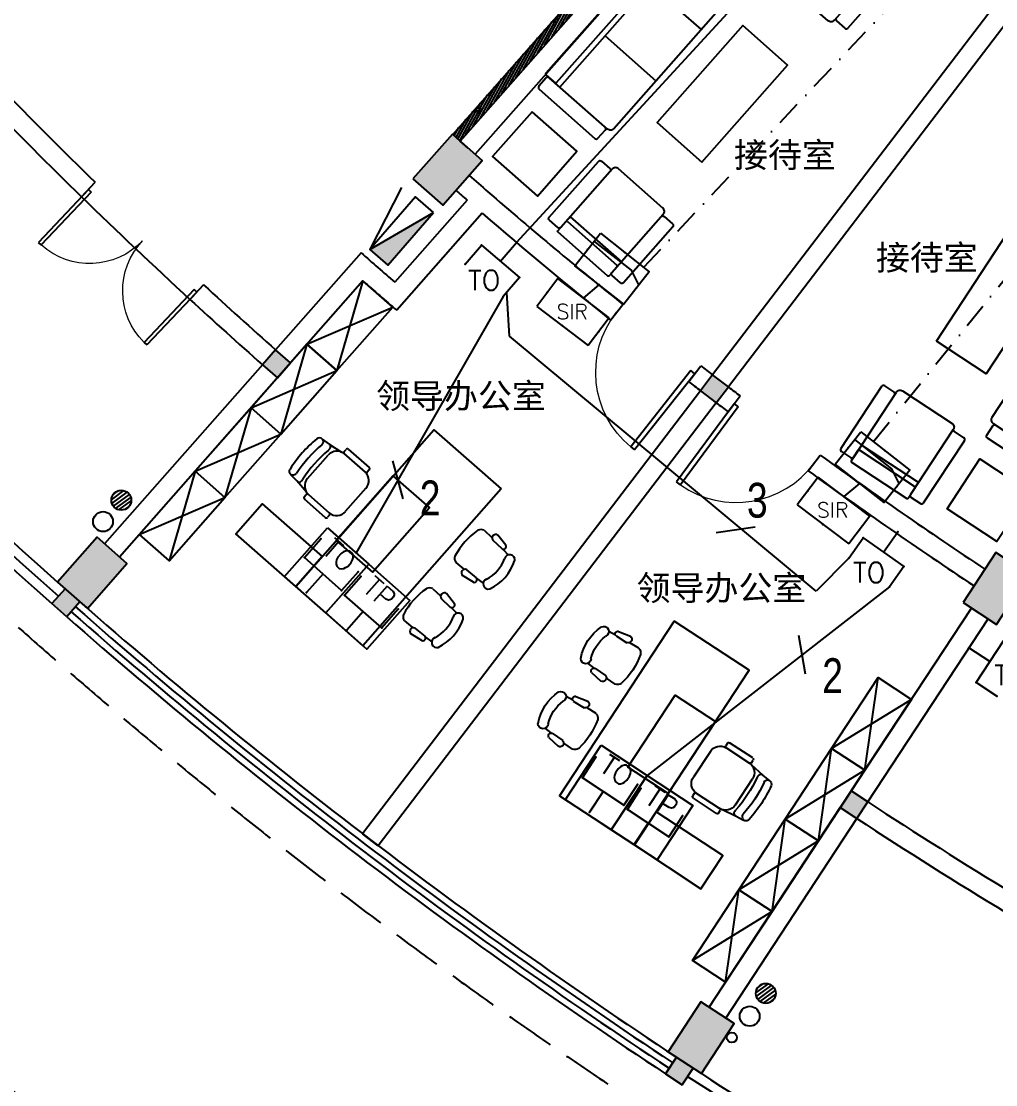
# Model space of a CAD drawing. Extents: x 13680 to 1640314, y -473492 to 65390.
# Drawn here: x 1484801 to 1494594, y -338873 to -328187 of the extents above; entities that cross this region are included whole.
import ezdxf
from ezdxf.enums import TextEntityAlignment as Align

# ---------------------------------------------------------------- set-up
doc = ezdxf.new("R2010")
doc.units = 0
doc.header["$LTSCALE"] = 1000
doc.header["$MEASUREMENT"] = 0
doc.linetypes.add('DASH', pattern=[0.35, 0.25, -0.1])
doc.linetypes.add('DASHDOT', pattern=[1, 0.5, -0.25, 0, -0.25])
for name, color, linetype in [('001', 93, 'Continuous'), ('AXIS', 1, 'Continuous'), ('COLUMN', 255, 'Continuous'), ('DIM-照明', 3, 'Continuous'), ('door', 2, 'Continuous'), ('EQUIP-通讯', 6, 'Continuous'), ('HATCH', 8, 'Continuous'), ('LINE', 123, 'Continuous'), ('PUB_HATCH', 8, 'Continuous'), ('S-提资20140812', 6, 'Continuous'), ('S-消防器材提资', 2, 'Continuous'), ('STAIR', 2, 'Continuous'), ('TEL_TEXT', 7, 'Continuous'), ('VPIPE-雨水', 4, 'DASH'), ('WALL', 255, 'Continuous'), ('WINDOW', 2, 'Continuous'), ('WIRE-照明', 120, 'Continuous'), ('室外建筑', 8, 'Continuous'), ('装修家具', 8, 'Continuous'), ('装修家具2', 8, 'Continuous')]:
    doc.layers.add(name, color=color, linetype=linetype)
doc.styles.add('_TCH_DIM_T3', font='SIMPLEX', dxfattribs={"width": 0.705882, "bigfont": 'GBCBIG'})
doc.styles.add('_TEL_DIM', font='SIMPLEX', dxfattribs={"width": 0.8, "height": 3.5, "bigfont": 'HZTXT'})
doc.styles.add('IN-C', font='')
doc.styles.get("Standard").update_dxf_attribs({"font": 'haiwenrs.shx', "bigfont": 'hztxt.shx'})
doc.styles.get('IN-C').set_extended_font_data('SimSun')
doc.linetypes.add('FENCELINE1', pattern='A,0.25,-0.1,[133,ltypeshp.shx,S=0.1,R=0,X=-0.1,Y=0],-0.1,1', length=1.45)
doc.dimstyles.new('_TCH_ARROW&&100', dxfattribs={"dimtxt": 297.5, "dimasz": 200, "dimexe": 250, "dimexo": 300, "dimgap": 126.25, "dimtad": 1, "dimdec": 0, "dimzin": 0, "dimdsep": 46, "dimtxsty": '_TCH_DIM_T3', "dimcen": 0.09, "dimclrt": 7, "dimazin": 2, "dimtfac": 1, "dimtdec": 0, "dimtix": 1, "dimtmove": 2, "dimatfit": 3, "dimfxl": 1, "dimtolj": 1, "dimtzin": 0, "dimarcsym": 0})

# ---------------------------------------------------------------- blocks, each defined once
blk = doc.blocks.new('A$C44F7551D')
at = {"layer": '装修家具', "color": 8}
for p, q in [((0, 400), (850, 0)), ((850, 400), (0, 0))]:
    blk.add_line(p, q, dxfattribs=at)
blk.add_lwpolyline([(0, 400), (0, 0), (850, 0), (850, 400)], close=True, dxfattribs=at)
blk = doc.blocks.new('A$C137048A1')
at = {"layer": '装修家具', "color": 8}
for p, q in [((1544, 1401), (1856, 1401)), ((1856, 1401), (1856, 1401)), ((1366, 1009), (1366, 1289)), ((1382, 1304), (1412, 1304)), ((1428, 1289), (1428, 1289)), ((1428, 1003), (1428, 1289)), ((1972, 1289), (1972, 1289)), ((1973, 1292), (1973, 1013)), ((1988, 1304), (2018, 1304)), ((2034, 1289), (2034, 1009)), ((1412, 993), (1382, 993)), ((1454, 830), (1433, 978)), ((1967, 978), (1946, 830)), ((2018, 993), (1988, 993)), ((1509, 865), (1486, 866)), ((1856, 896), (1544, 896)), ((1916, 867), (1894, 865)), ((1463, 746), (1454, 830)), ((1946, 830), (1939, 746))]:
    blk.add_line(p, q, dxfattribs=at)
for points in [[(650, 2424), (2750, 2424), (2750, 1524), (650, 1524)], [(1267, 1524), (2133, 1524), (2133, 2009), (1267, 2009)], [(2350, 1524), (2750, 1524), (2750, 724), (2350, 724)]]:
    blk.add_lwpolyline(points, close=True, dxfattribs=at)
for centre, radius, start, end in [((1544, 1285), 117, 90, 178.0898), ((1856, 1285), 117, 1.9102, 90), ((1382, 1289), 15.6, 90, 180), ((1412, 1289), 15.6, 0, 90), ((1988, 1289), 15.6, 90, 180), ((2018, 1289), 15.6, 0, 90), ((1382, 1009), 15.6, 180, 270), ((1412, 1009), 15.6, 270, 0), ((1544, 1013), 117, 183.0915, 270), ((1856, 1013), 117, 270, 0), ((1988, 1009), 15.6, 188.9589, 270), ((2018, 1009), 15.6, 270, 0), ((1486, 834), 32.5, 90.0806, 187.3361), ((1702, 2147), 1296, 261.4477, 278.5523), ((1917, 837), 30.1, 349.157, 92.1307), ((1500, 744), 37.3, 78.718, 177.3068), ((1700, 2062), 1296, 261.4477, 278.5523), ((1887, 725), 55.7, 21.9565, 83.697), ((1505, 743), 41.7, 176.0469, 259.8476), ((1702, 2060), 1374, 261.4477, 269.9347), ((1698, 2060), 1374, 270.0653, 278.5523), ((1901, 740), 38.4, 273.1479, 8.8834)]:
    blk.add_arc(centre, radius, start, end, dxfattribs=at)
at = {"layer": '装修家具2', "color": 8}
for p, q in [((1092, 2841), (1099, 2917)), ((1487, 2841), (1480, 2917)), ((1874, 2841), (1881, 2917)), ((2269, 2841), (2262, 2917)), ((1043, 2835), (1020, 2709)), ((1096, 2831), (1092, 2702)), ((1484, 2831), (1487, 2702)), ((1537, 2835), (1560, 2709)), ((1825, 2835), (1801, 2709)), ((1878, 2831), (1874, 2702)), ((2266, 2831), (2269, 2702)), ((2319, 2835), (2342, 2709)), ((1074, 2572), (1077, 2677)), ((1505, 2572), (1503, 2677)), ((1856, 2572), (1859, 2677)), ((2287, 2572), (2285, 2677))]:
    blk.add_line(p, q, dxfattribs=at)
for centre, radius, start, end in [((1127, 2960), 51.9, 121.265, 299.6825), ((1290, 2553), 489, 67.2611, 112.7389), ((1452, 2960), 51.9, 240.3175, 58.735), ((1909, 2960), 51.9, 121.265, 299.6825), ((2072, 2553), 489, 67.2611, 112.7389), ((2234, 2960), 51.9, 240.3175, 58.735), ((1290, 2546), 394, 69.7134, 110.2866), ((2072, 2546), 394, 69.7134, 110.2866), ((1068, 2825), 27.9, 12.2827, 157.7765), ((1511, 2825), 27.9, 22.2235, 167.7173), ((1850, 2825), 27.9, 12.2827, 157.7765), ((2293, 2825), 27.9, 22.2235, 167.7173), ((1056, 2711), 36.8, 183.5132, 345.9932), ((1523, 2711), 36.8, 194.0068, 356.4868), ((1838, 2711), 36.8, 183.5132, 345.9932), ((2305, 2711), 36.8, 194.0068, 356.4868), ((1142, 2589), 70.3, 194.5083, 247.5673), ((1437, 2589), 70.3, 292.4327, 345.4917), ((1924, 2589), 70.3, 194.5083, 247.5673), ((2219, 2589), 70.3, 292.4327, 345.4917), ((1290, 3211), 708, 255.758, 284.242), ((2072, 3211), 708, 255.758, 284.242)]:
    blk.add_arc(centre, radius, start, end, dxfattribs=at)
at = {"layer": '装修家具', "color": 8, "rotation": 179.9999999999997}
for p in [(850, 400), (1700, 400), (2550, 400), (3400, 400)]:
    blk.add_blockref('A$C44F7551D', p, dxfattribs=at)
blk = doc.blocks.new('三人沙发1')
at = {"layer": '装修家具', "color": 8}
for p, q in [((1028, 0), (-1028, 0)), ((1017, 55), (-1017, 55)), ((342, 0), (342, -682)), ((-343, 0), (-343, -682))]:
    blk.add_line(p, q, dxfattribs=at)
at = {"layer": '装修家具', "color": 8, "flags": 128}
for points in [[(-1028, -605, -0.414214), (-1050, -627), (-1161, -627, -0.414216), (-1183, -605), (-1183, 143, -0.198904), (-1176, 159, -0.198911), (-1161, 165), (-1050, 165, -0.414211), (-1028, 143, -0.414211)], [(-1028, 66), (-1028, 187, -0.198896), (-1024, 195, -0.198912), (-1017, 198), (1017, 198, -0.414208), (1028, 187), (1028, 66)], [(-1028, 143), (-1028, -638, 0.414215), (-983, -682), (984, -682, 0.414214), (1028, -638), (1028, 143)], [(1028, 143, -0.414214), (1050, 165), (1161, 165, -0.198912), (1176, 159, -0.198912), (1183, 143), (1183, -605, -0.414218), (1161, -627), (1050, -627, -0.414216), (1028, -605, -0.414216)]]:
    blk.add_lwpolyline(points, format="xyb", dxfattribs=at)
at = {"layer": '装修家具', "color": 8}
for centre, start, end in [((-1017, 66), 180, 270), ((1017, 66), 270, 0)]:
    blk.add_arc(centre, 11, start, end, dxfattribs=at)
blk = doc.blocks.new('A$C5F023CF5')
at = {"layer": '装修家具', "color": 8}
for p, q in [((682, 155), (682, 840)), ((737, 166), (737, 829))]:
    blk.add_line(p, q, dxfattribs=at)
at = {"layer": '装修家具', "color": 8, "flags": 128}
for points in [[(77, 840, -0.414214), (55, 862), (55, 973, -0.414216), (77, 995), (825, 995, -0.198904), (841, 989, -0.198911), (847, 973), (847, 862, -0.414211), (825, 840, -0.414211)], [(825, 840), (44, 840, 0.414215), (0, 796), (0, 199, 0.414214), (44, 155), (825, 155)], [(748, 840), (869, 840, -0.198896), (877, 837, -0.198912), (880, 829), (880, 166, -0.414208), (869, 155), (748, 155)], [(825, 155, -0.414214), (847, 133), (847, 22, -0.198912), (841, 6, -0.198912), (825, 0), (77, 0, -0.414218), (55, 22), (55, 133, -0.414216), (77, 155, -0.414216)]]:
    blk.add_lwpolyline(points, format="xyb", dxfattribs=at)
at = {"layer": '装修家具', "color": 8}
for centre, start, end in [((748, 829), 90, 180), ((748, 166), 180, 270)]:
    blk.add_arc(centre, 11, start, end, dxfattribs=at)
blk = doc.blocks.new('A$C1D7F0C7F')
at = {"layer": '装修家具', "color": 8}
blk.add_lwpolyline([(1485, 1767), (2785, 1767), (2785, 1167), (1485, 1167)], close=True, dxfattribs=at)
at = {"layer": '装修家具'}
for points in [[(735, 152), (135, 152), (135, 752), (735, 752)], [(3535, 152), (4135, 152), (4135, 752), (3535, 752)]]:
    blk.add_lwpolyline(points, close=True, dxfattribs=at)
at = {"layer": '装修家具', "xscale": -1}
blk.add_blockref('A$C5F023CF5', (880, 982), dxfattribs=at)
at = {"layer": '装修家具'}
blk.add_blockref('A$C5F023CF5', (3389, 982), dxfattribs=at)
at = {"layer": '装修家具', "color": 8, "rotation": 179.9999919180233}
blk.add_blockref('三人沙发1', (2135, 198), dxfattribs=at)
blk = doc.blocks.new('xfx-gz')
at = {"layer": 'S-消防器材提资'}
blk.add_hatch(color=8, dxfattribs=at).paths.add_polyline_path([(0, 240), (0, 0), (700, 0)])
at = {"layer": 'S-消防器材提资', "color": 8}
for p, q in [((678, 408), (0, 240)), ((0, 240), (700, 0))]:
    blk.add_line(p, q, dxfattribs=at)
blk.add_lwpolyline([(700, 0), (700, 240), (0, 240), (0, 0)], close=True, dxfattribs=at)
blk = doc.blocks.new('yg')
at = {"layer": 'VPIPE-雨水', "linetype": 'Continuous'}
blk.add_circle((411800, 253668), 50, dxfattribs=at)
blk = doc.blocks.new('*D81')
at = {"layer": 'AXIS', "color": 0, "lineweight": -2, "transparency": 16777216}
for p, q in [((1475866, -326595), (1473896, -328050)), ((1478364, -329738), (1476501, -331329))]:
    blk.add_line(p, q, dxfattribs=at)
blk.add_arc((1521555, -292849), 59000, 216.6442, 220.30638, dxfattribs=at)
at = {"layer": 'AXIS', "color": 0, "transparency": 16777216}
for points in [[(1474189, -328082), (1474243, -328043), (1474097, -327902)], [(1476587, -330993), (1476536, -331036), (1476692, -331167)]]:
    blk.add_solid(points, dxfattribs=at)
at = {"layer": 'Defpoints', "color": 0, "transparency": 16777216}
for p in [(1521555, -292849), (1476108, -326417), (1474936, -329010), (1478592, -329543)]:
    blk.add_point(p, dxfattribs=at)
at = {"layer": 'AXIS', "color": 7, "transparency": 16777216, "insert": (1475581, -329386), "char_height": 297.5, "attachment_point": 5, "rotation": 308.4753, "style": '_TCH_DIM_T3'}
blk.add_mtext('\\A1;4.05°', dxfattribs=at)
blk = doc.blocks.new('*D82')
at = {"layer": 'AXIS', "color": 0, "lineweight": -2, "transparency": 16777216}
for p, q in [((1478364, -329738), (1476501, -331329)), ((1481077, -332696), (1479331, -334414))]:
    blk.add_line(p, q, dxfattribs=at)
blk.add_arc((1521555, -292849), 59000, 220.69483, 224.35579, dxfattribs=at)
at = {"layer": 'AXIS', "color": 0, "transparency": 16777216}
for points in [[(1476796, -331340), (1476847, -331297), (1476692, -331167)], [(1479393, -334073), (1479346, -334120), (1479509, -334239)]]:
    blk.add_solid(points, dxfattribs=at)
at = {"layer": 'Defpoints', "color": 0, "transparency": 16777216}
for p in [(1521555, -292849), (1478592, -329543), (1477607, -332213), (1481291, -332485)]:
    blk.add_point(p, dxfattribs=at)
at = {"layer": 'AXIS', "color": 7, "transparency": 16777216, "insert": (1478276, -332542), "char_height": 297.5, "attachment_point": 5, "rotation": 312.5253, "style": '_TCH_DIM_T3'}
blk.add_mtext('\\A1;4.05°', dxfattribs=at)
blk = doc.blocks.new('*D83')
at = {"layer": 'AXIS', "color": 0, "lineweight": -2, "transparency": 16777216}
for p, q in [((1481077, -332696), (1479331, -334414)), ((1483993, -335455), (1482372, -337293))]:
    blk.add_line(p, q, dxfattribs=at)
blk.add_arc((1521555, -292849), 59000, 224.74423, 228.40578, dxfattribs=at)
at = {"layer": 'AXIS', "color": 0, "transparency": 16777216}
for points in [[(1479626, -334405), (1479674, -334358), (1479509, -334239)], [(1482410, -336948), (1482366, -336998), (1482538, -337105)]]:
    blk.add_solid(points, dxfattribs=at)
at = {"layer": 'Defpoints', "color": 0, "transparency": 16777216}
for p in [(1521555, -292849), (1481291, -332485), (1480496, -335218), (1484191, -335230)]:
    blk.add_point(p, dxfattribs=at)
at = {"layer": 'AXIS', "color": 7, "transparency": 16777216, "insert": (1481187, -335499), "char_height": 297.5, "attachment_point": 5, "rotation": 316.575, "style": '_TCH_DIM_T3'}
blk.add_mtext('\\A1;4.05°', dxfattribs=at)
blk = doc.blocks.new('*D84')
at = {"layer": 'AXIS', "color": 0, "lineweight": -2, "transparency": 16777216}
for p, q in [((1483993, -335455), (1482372, -337293)), ((1490371, -340323), (1489025, -342370))]:
    blk.add_line(p, q, dxfattribs=at)
blk.add_arc((1521555, -292849), 59000, 228.79422, 236.50578, dxfattribs=at)
at = {"layer": 'AXIS', "color": 0, "transparency": 16777216}
for points in [[(1482666, -337262), (1482710, -337212), (1482538, -337105)], [(1489014, -342023), (1488977, -342079), (1489163, -342161)]]:
    blk.add_solid(points, dxfattribs=at)
at = {"layer": 'Defpoints', "color": 0, "transparency": 16777216}
for p in [(1521555, -292849), (1484191, -335230), (1484666, -338894), (1490535, -340072)]:
    blk.add_point(p, dxfattribs=at)
at = {"layer": 'AXIS', "color": 7, "transparency": 16777216, "insert": (1485928, -339532), "char_height": 297.5, "attachment_point": 5, "rotation": 322.65, "style": '_TCH_DIM_T3'}
blk.add_mtext('\\A1;8.1°', dxfattribs=at)
blk = doc.blocks.new('*D85')
at = {"layer": 'AXIS', "color": 0, "lineweight": -2, "transparency": 16777216}
for p, q in [((1490371, -340323), (1489025, -342370)), ((1497371, -344243), (1496328, -346460))]:
    blk.add_line(p, q, dxfattribs=at)
blk.add_arc((1521555, -292849), 59000, 236.89422, 244.60578, dxfattribs=at)
at = {"layer": 'AXIS', "color": 0, "transparency": 16777216}
for points in [[(1489312, -342299), (1489348, -342243), (1489163, -342161)], [(1496267, -346118), (1496239, -346178), (1496434, -346233)]]:
    blk.add_solid(points, dxfattribs=at)
at = {"layer": 'Defpoints', "color": 0, "transparency": 16777216}
for p in [(1521555, -292849), (1490535, -340072), (1491522, -343632), (1497499, -343971)]:
    blk.add_point(p, dxfattribs=at)
at = {"layer": 'AXIS', "color": 7, "transparency": 16777216, "insert": (1492861, -344086), "char_height": 297.5, "attachment_point": 5, "rotation": 330.75, "style": '_TCH_DIM_T3'}
blk.add_mtext('\\A1;8.1°', dxfattribs=at)
blk = doc.blocks.new('*D89')
at = {"layer": 'AXIS', "color": 0, "lineweight": -2, "transparency": 16777216}
for p, q in [((1464755, -292849), (1461505, -292849)), ((1512669, -348949), (1512161, -352159))]:
    blk.add_line(p, q, dxfattribs=at)
blk.add_arc((1521555, -292849), 59800, 180.19165, 260.80826, dxfattribs=at)
at = {"layer": 'AXIS', "color": 0, "transparency": 16777216}
for points in [[(1461722, -293049), (1461789, -293049), (1461755, -292849)], [(1512008, -351848), (1511997, -351914), (1512200, -351912)]]:
    blk.add_solid(points, dxfattribs=at)
at = {"layer": 'Defpoints', "color": 0, "transparency": 16777216}
for p in [(1465055, -292849), (1521555, -292849), (1468273, -319997), (1512716, -348653)]:
    blk.add_point(p, dxfattribs=at)
at = {"layer": 'AXIS', "color": 7, "transparency": 16777216, "insert": (1476292, -331507), "char_height": 297.5, "attachment_point": 5, "rotation": 310.5, "style": '_TCH_DIM_T3'}
blk.add_mtext('\\A1;81°', dxfattribs=at)
blk = doc.blocks.new('*D103')
at = {"layer": 'AXIS', "color": 0, "lineweight": -2, "transparency": 16777216}
for p, q in [((1482355, -292849), (1485605, -292849)), ((1515423, -331566), (1515931, -328356))]:
    blk.add_line(p, q, dxfattribs=at)
blk.add_arc((1521555, -292849), 36200, 180.3166, 260.6833, dxfattribs=at)
at = {"layer": 'AXIS', "color": 0, "transparency": 16777216}
for points in [[(1485322, -293049), (1485389, -293049), (1485355, -292849)], [(1515700, -328538), (1515689, -328604), (1515892, -328603)]]:
    blk.add_solid(points, dxfattribs=at)
at = {"layer": 'Defpoints', "color": 0, "transparency": 16777216}
for p in [(1482055, -292849), (1521555, -292849), (1489301, -309283), (1515376, -331862)]:
    blk.add_point(p, dxfattribs=at)
at = {"layer": 'AXIS', "color": 7, "transparency": 16777216, "insert": (1494237, -316180), "char_height": 297.5, "attachment_point": 5, "rotation": 310.5, "style": '_TCH_DIM_T3'}
blk.add_mtext('\\A1;81°', dxfattribs=at)
blk = doc.blocks.new('$DorLib2D$00000002')
for p, q in [((-0.5, 0), (-0.5, 0.4875)), ((-0.475, 0.4875), (-0.5, 0.4875)), ((-0.475, 0), (-0.475, 0.4875)), ((0.475, 0), (0.475, 0.4875)), ((0.475, 0.4875), (0.5, 0.4875)), ((0.5, 0), (0.5, 0.4875)), ((-0.5, 0), (-0.475, 0)), ((0.5, 0), (0.475, 0))]:
    blk.add_line(p, q)
at = {"lineweight": 13}
for centre, start, end in [((-0.4875, 0), 0, 88.53072), ((0.4875, 0), 91.46928, 180)]:
    blk.add_arc(centre, 0.4875, start, end, dxfattribs=at)
blk = doc.blocks.new('_FZH')
blk.add_lwpolyline([(-0.5, -0.5), (0.5, -0.5), (0.5, 0.5), (-0.5, 0.5)], close=True)
at = {"layer": 'PUB_HATCH'}
blk.add_solid([(-0.5, -0.5), (0.5, -0.5), (-0.5, 0.5), (0.5, 0.5)], dxfattribs=at)
blk = doc.blocks.new('A$C33DA04C7')
at = {"layer": 'WALL'}
h = blk.add_hatch(dxfattribs=at)
h.set_pattern_fill('ANSI31', color=8, scale=15, angle=147.6)
h.set_pattern_definition([(192.6, (-43846.71, -43914.7), (5.194536, -23.239018), [])])
h.paths.add_polyline_path([(4280, 100), (2405, 100), (2405, 80), (2255, 80), (2255, 100), (380, 100), (380, 50), (330, 50), (330, 100), (0, 100), (0, 0), (4660, 0), (4660, 100), (4330, 100), (4330, 50), (4280, 50)])
at = {"layer": 'WALL', "color": 2}
blk.add_lwpolyline([(4660, 0), (0, 0), (0, 100), (4660, 100)], close=True, dxfattribs=at)
for points in [[(380, 50), (380, 100), (330, 100), (330, 50), (380, 50)], [(2405, 80), (2405, 100), (2255, 100), (2255, 80), (2405, 80)], [(4330, 50), (4330, 100), (4280, 100), (4280, 50), (4330, 50)]]:
    blk.add_lwpolyline(points, dxfattribs=at)
at = {"layer": 'WALL', "color": 1}
for centre in [(355, 75), (4305, 75)]:
    blk.add_circle(centre, 15, dxfattribs=at)
blk = doc.blocks.new('$DorLib2D$00000001')
for p, q in [((0.45, 0.975), (0.5, 0.975)), ((0.45, 0), (0.45, 0.975)), ((0.5, 0), (0.5, 0.975)), ((0.5, 0), (0.45, 0))]:
    blk.add_line(p, q)
at = {"lineweight": 13}
blk.add_arc((0.475, 0), 0.975, 91.4693, 180, dxfattribs=at)
blk = doc.blocks.new('$equip$00001847')
for p, q in [((-0.5, 0.499), (-0.5, 0.999)), ((0.5, 0.999), (0.5, 0.499)), ((0.5, 0.499), (-0.5, 0.499)), ((0, 0.5), (0, 0))]:
    blk.add_line(p, q)
for p in [(-0.5, 0.999), (0.5, 0.999), (-0.5, 0.499), (0.5, 0.499), (0, 0)]:
    blk.add_point(p)
at = {"color": 7, "style": '_TEL_DIM'}
blk.add_attdef('$TEXT$', text='', height=0.4, dxfattribs=at).set_placement((0, 0.999), align=Align.MIDDLE_CENTER)
at = {"color": 7, "style": '_TEL_DIM', "flags": 1}
blk.add_attdef('A', text='', height=0.00002, dxfattribs=at).set_placement((0, 0), align=Align.MIDDLE_CENTER)
blk = doc.blocks.new('$TelecSys$00000095')
blk.add_line((0.4, 0.4), (-0.4, -0.4))
at = {"width": 0.8}
blk.add_attdef('N', text='', height=1, dxfattribs=at).set_placement((-0.017, 1.056), align=Align.MIDDLE)
blk = doc.blocks.new('$equip$00001876')
at = {"color": 0, "linetype": 'Continuous'}
blk.add_lwpolyline([(-0.625, 0.415), (0.625, 0.415), (0.625, -0.415), (-0.625, -0.415)], close=True, dxfattribs=at)
blk.add_lwpolyline([(0.625, 0.075), (0.325, 0.215), (-0.625, 0.215)], dxfattribs=at)
for p in [(0, 0.415), (-0.625, 0), (0.625, 0), (0, -0.415)]:
    blk.add_point(p)
at = {"layer": 'TEL_TEXT', "style": '_TEL_DIM', "flags": 1}
blk.add_attdef('A', text='', height=0.00002, dxfattribs=at).set_placement((0, 0), align=Align.MIDDLE_CENTER)
blk = doc.blocks.new('$equip$00001889')
for p, q in [((-0.65, 0.35), (-0.65, -0.35)), ((0.65, 0.35), (-0.65, 0.35)), ((0.65, 0.35), (0.65, -0.35)), ((-0.65, -0.35), (0.65, -0.35))]:
    blk.add_line(p, q)
for p in [(0, 0.35), (-0.65, 0), (0.65, 0), (0, -0.35)]:
    blk.add_point(p)
at = {"color": 7, "style": '_TEL_DIM'}
blk.add_attdef('$TEXT$', text='', height=0.3, dxfattribs=at).set_placement((-0.02, -0.003), align=Align.MIDDLE_CENTER)
at = {"color": 7, "style": '_TEL_DIM', "flags": 1}
blk.add_attdef('A', text='', height=0.00002, dxfattribs=at).set_placement((0, 0), align=Align.MIDDLE_CENTER)

msp = doc.modelspace()

# ---------------------------------------------------------------- hatches: boundary and pattern name
at = {"layer": '001'}
h = msp.add_hatch(dxfattribs=at)
h.set_pattern_fill('ANSI31', color=256, scale=20, style=0)
h.set_pattern_definition([(35.9999999, (3298425.454, -1224420.545), (18.6621817, -25.6862896), [])])
edge = h.paths.add_edge_path()
edge.add_arc((1485806.084, -332999.692), 100, 0, 360)
h = msp.add_hatch(dxfattribs=at)
h.set_pattern_fill('ANSI31', color=256, scale=20, style=0)
h.set_pattern_definition([(35.9999999, (3304902.088, -1229376.18), (18.6621817, -25.6862896), [])])
edge = h.paths.add_edge_path()
edge.add_arc((1492282.718, -337955.325), 100, 0, 360)
at = {"layer": 'PUB_HATCH'}
for points in [[(1485390.167, -334020.921), (1485240.145, -333888.658), (1485107.882, -334038.681), (1485257.904, -334170.943)], [(1491552.176, -338705.849), (1491385.015, -338596.044), (1491275.21, -338763.206), (1491442.372, -338873.01)]]:
    msp.add_hatch(color=256, dxfattribs=at).paths.add_polyline_path(points)

# ---------------------------------------------------------------- linework, layer by layer
at = {"layer": '001'}
for centre in [(1485806.084, -332999.692), (1485622.446, -333214.354), (1492282.718, -337955.325), (1492121.237, -338184.746)]:
    msp.add_circle(centre, 100, dxfattribs=at)
at = {"layer": 'door'}
msp.add_arc((1521555.046, -292848.703), 51800, 225.7453417, 227.4045443, dxfattribs=at)
at = {"layer": 'EQUIP-通讯'}
for points in [[(1487878.885, -333276.403), (1488292.929, -333641.433), (1487860.294, -334132.161), (1487446.25, -333767.131)], [(1488292.929, -333641.433), (1488706.974, -334006.462), (1488274.339, -334497.19), (1487860.294, -334132.161)], [(1490628.402, -335461.725), (1491089.749, -335764.773), (1490730.574, -336311.564), (1490269.227, -336008.516)], [(1491089.749, -335764.773), (1491551.096, -336067.821), (1491191.921, -336614.612), (1490730.574, -336311.564)]]:
    msp.add_lwpolyline(points, close=True, dxfattribs=at)
at = {"layer": 'LINE', "color": 9, "linetype": 'ByBlock', "ltscale": 2}
msp.add_arc((1521556.708, -292850.649), 54800, 236.9065403, 244.5884528, dxfattribs=at)
at = {"layer": 'STAIR'}
for p, q in [((1485390.167, -334020.921), (1485257.965, -334170.875)), ((1491385.065, -338595.968), (1491275.26, -338763.13))]:
    msp.add_line(p, q, dxfattribs=at)
at = {"layer": 'WALL', "color": 0}
for p, q in [((1492387.414, -325791.956), (1489211.202, -329390.724)), ((1492603.599, -325849.253), (1489361.186, -329523.03)), ((1489290.843, -329461.014), (1489211.202, -329390.724)), ((1485406.484, -329950.205), (1485543.979, -329804.935)), ((1489281.864, -329984.694), (1488554.403, -330809.835)), ((1489433.096, -330115.584), (1488573.339, -331090.787)), ((1488216.114, -330513.084), (1487356.407, -331488.23)), ((1486633.39, -330836.043), (1486495.895, -330981.313)), ((1488233.873, -330795.369), (1487440.234, -331695.576)), ((1490722.228, -331188.988), (1490847.565, -331033.133)), ((1487224.06, -331638.348), (1485636.932, -333438.592)), ((1491507.923, -331807.791), (1491630.066, -331649.42)), ((1487440.234, -331695.576), (1485786.954, -333570.854)), ((1491905.071, -332111.556), (1492026.733, -331952.141)), ((1492709.589, -332705.694), (1492830.965, -332546.654)), ((1485240.145, -333888.658), (1485107.882, -334038.681)), ((1485257.904, -334170.943), (1485107.882, -334038.681)), ((1485390.167, -334020.921), (1485257.904, -334170.943)), ((1493141.888, -335921.461), (1494349.738, -334082.684)), ((1493309.049, -336031.265), (1494516.9, -334192.489)), ((1491714.429, -338094.56), (1493032.083, -336088.622)), ((1491881.59, -338204.364), (1493198.903, -336198.946)), ((1491275.21, -338763.206), (1491385.015, -338596.044)), ((1491442.372, -338873.01), (1491552.176, -338705.849)), ((1491275.21, -338763.206), (1491442.372, -338873.01))]:
    msp.add_line(p, q, dxfattribs=at)
at = {"layer": 'WALL', "color": 0, "linetype": 'ByBlock'}
for p, q in [((1494781.529, -327765.585), (1491748.119, -331740.183)), ((1494940.516, -327886.924), (1491907.108, -331861.52)), ((1491626.78, -331899.171), (1488229.234, -336350.888)), ((1491785.708, -332020.587), (1488388.221, -336472.227)), ((1488388.221, -336472.227), (1488229.234, -336350.888))]:
    msp.add_line(p, q, dxfattribs=at)
at = {"layer": 'WALL', "color": 0}
for centre, radius, start, end in [((1521555.046, -292848.703), 51600, 224.2233514, 225.7421262), ((1521555.046, -292848.703), 51800, 224.2233514, 225.7453419), ((1521555.047, -292848.705), 49000, 228.8338584, 229.1251189), ((1521555.047, -292848.705), 49200, 228.8329077, 229.0075928), ((1521555.047, -292848.705), 49000, 229.1251189, 231.1941554), ((1521555.047, -292848.705), 49200, 229.2405124, 231.1941554), ((1521555.046, -292848.702), 50300.001, 228.4860918, 228.9986815), ((1521555.046, -292848.703), 51600, 227.4077598, 228.4889615), ((1521555.046, -292848.702), 50500.001, 228.713457, 229.2240257), ((1521555.046, -292848.703), 51800, 227.4045441, 228.4893524), ((1521555.047, -292848.705), 49000, 232.3588592, 232.5329817), ((1521555.047, -292848.705), 49200, 232.3588592, 232.533454), ((1521555.047, -292848.705), 49000, 232.7668422, 232.9423242), ((1521555.047, -292848.705), 49200, 232.7664524, 232.9411359), ((1521555.047, -292848.705), 49000, 234.1117831, 236.4661366), ((1521555.047, -292848.705), 49200, 234.1058396, 236.4670873), ((1521556.708, -292850.648), 51600, 236.8083102, 240.6362962), ((1521556.708, -292850.648), 51800, 236.8078921, 240.7473398)]:
    msp.add_arc(centre, radius, start, end, dxfattribs=at)
at = {"layer": 'WINDOW'}
for centre, radius, start, end in [((1521555.046, -292848.703), 40800, 179.4382911, 261.560645), ((1521555.046, -292848.703), 40933, 179.6262886, 261.3726474), ((1521555.046, -292848.703), 40867, 179.5331502, 261.4657858), ((1521555.046, -292848.703), 41000, 179.7205305, 261.2784055), ((1521555.046, -292848.703), 54800, 212.6091091, 228.3908908), ((1521533.483, -292867.12), 54971.642, 212.5000634, 228.4999365), ((1521555.046, -292848.703), 54800, 228.7045543, 236.5954455), ((1521555.046, -292848.703), 54933, 228.7043012, 236.5956987), ((1521555.046, -292848.703), 54867, 228.7044267, 236.5955732), ((1521555.046, -292848.703), 55000, 228.7041741, 236.5958257)]:
    msp.add_arc(centre, radius, start, end, dxfattribs=at)
at = {"layer": 'WINDOW', "linetype": 'FENCELINE1', "ltscale": 0.5}
for centre, radius, start, end in [((1521533.483, -292867.12), 54871.642, 212.5000634, 228.4999365), ((1521538.206, -292884.227), 54860.778, 236.7987694, 244.6956786)]:
    msp.add_arc(centre, radius, start, end, dxfattribs=at)
at = {"layer": 'WIRE-照明'}
for p, q in [((1489776.448, -330408.799), (1494313.702, -325475.625)), ((1490451.384, -330969.594), (1490609.512, -330836.508)), ((1489707.082, -331352.741), (1489678.994, -330911.036)), ((1489644.672, -330951.603), (1488164.77, -333528.445)), ((1492789.881, -333913.635), (1489707.082, -331352.741)), ((1493069.097, -332963.468), (1493227.225, -332830.382)), ((1493117.524, -333582.297), (1492789.881, -333913.635)), ((1493526.591, -333869.811), (1491089.749, -335764.773))]:
    msp.add_line(p, q, dxfattribs=at)
at = {"layer": 'WIRE-照明', "linetype": 'DASHDOT', "ltscale": 0.5}
for p, q in [((1491055.858, -330659.548), (1495184.825, -326276.836)), ((1493365.051, -332410.826), (1497203.498, -327655.489))]:
    msp.add_line(p, q, dxfattribs=at)
at = {"layer": '室外建筑', "linetype": 'DASH', "ltscale": 2}
for radius, start, end in [(55400, 179.1726169, 261.8263191), (40400, 178.8653855, 262.1335564)]:
    msp.add_arc((1521555.046, -292848.703), radius, start, end, dxfattribs=at)

# ---------------------------------------------------------------- block references
at = {"layer": 'COLUMN'}
for p, xscale, yscale, zscale, rotation in [((1489084.633, -329679.156), 399.99999999981, 600, 599.9999999999897, 318.5999999422542), ((1485513.549, -333729.756), 400.0000000000512, 600.0000000001746, 600.0000000001643, 318.5999999422402), ((1494598.026, -333886.844), 400.0000000000897, 599.9999999999709, 599.9999999999733, 326.6999999422658), ((1491633.302, -338400.204), 400.0000000000897, 599.9999999999709, 599.9999999999733, 326.6999999422658)]:
    msp.add_blockref('_FZH', p, dxfattribs=dict(at, xscale=xscale, yscale=yscale, zscale=zscale, rotation=rotation))
at = {"layer": 'COLUMN', "linetype": 'ByBlock'}
for p, xscale, yscale, zscale, rotation in [((1487365.177, -331629.445), 200.0000000000064, 200.0000000000064, 200.0000000000064, 318.5999999422465), ((1491766.943, -331880.471), 199.9999999999794, 199.9999999999794, 199.9999999999794, 322.6499999429639), ((1493170.566, -336059.944), 200.0000000000129, 200.0000000000129, 200.0000000000129, 326.6999999422797)]:
    msp.add_blockref('_FZH', p, dxfattribs=dict(at, xscale=xscale, yscale=yscale, zscale=zscale, rotation=rotation))
at = {"layer": 'DIM-照明'}
ref = msp.add_blockref('$TelecSys$00000095', (1488585.955, -332795.067), dxfattribs=dict(at, xscale=350, yscale=350, zscale=350, rotation=240.1308984348347))
ref.add_attrib('N', '2', dxfattribs={"layer": '0', "color": 7, "height": 350, "width": 0.8}).set_placement((1488909.362, -332973.77), align=Align.MIDDLE)
ref = msp.add_blockref('$TelecSys$00000095', (1491981.814, -333299.779), dxfattribs=dict(at, xscale=349.9999999999998, yscale=349.9999999999998, zscale=349.9999999999998, rotation=323.3512815086174))
ref.add_attrib('N', '3', dxfattribs={"layer": '0', "color": 7, "height": 350, "width": 0.8}).set_placement((1492197.446, -332999.731), align=Align.MIDDLE)
ref = msp.add_blockref('$TelecSys$00000095', (1492648.474, -334552.661), dxfattribs=dict(at, xscale=350, yscale=350, zscale=350, rotation=234.9624248803927))
ref.add_attrib('N', '2', dxfattribs={"layer": '0', "color": 7, "height": 350, "width": 0.8}).set_placement((1492954.467, -334759.772), align=Align.MIDDLE)
at = {"layer": 'door'}
for name, p, xscale, yscale, zscale, rotation in [('$DorLib2D$00000002', (1486019.937, -330393.124), -1500.000000000035, 1500, 200, 136.5749429999898), ('$DorLib2D$00000001', (1491175.72, -331419.025), -999.9999999999995, 1000, 1000.000000000006, 141.7594481850313), ('$DorLib2D$00000001', (1491175.72, -331419.025), -999.9999999999995, 1000, 1000.000000000006, 141.7594481850313), ('$DorLib2D$00000001', (1492368.041, -332328.975), 1000.000000000038, 1000.000000000038, 1000.000000000038, 143.5405517009098), ('$DorLib2D$00000001', (1492368.041, -332328.975), 1000.000000000038, 1000.000000000038, 1000.000000000038, 143.5405517009098)]:
    msp.add_blockref(name, p, dxfattribs=dict(at, xscale=xscale, yscale=yscale, zscale=zscale, rotation=rotation))
at = {"layer": 'EQUIP-通讯'}
ref = msp.add_blockref('$equip$00001847', (1489776.448, -330408.799), dxfattribs=dict(at, xscale=500, yscale=500, zscale=500, rotation=139.7663245692313))
ref.add_attrib('$TEXT$', 'TO', dxfattribs={"layer": '0', "color": 7, "height": 200, "style": '_TEL_DIM'}).set_placement((1489453.818, -330790.126), align=Align.MIDDLE_CENTER)
at = {"layer": 'EQUIP-通讯', "xscale": 500.0000000000255, "yscale": 500.0000000000255, "zscale": 500.0000000000255, "rotation": 321.8212893431561}
for p in [(1490737.771, -330673.395), (1493355.484, -332667.269)]:
    msp.add_blockref('$equip$00001876', p, dxfattribs=at)
at = {"layer": 'EQUIP-通讯'}
ref = msp.add_blockref('$equip$00001889', (1490345.679, -331109.063), dxfattribs=dict(at, xscale=500.0000000000426, yscale=500.0000000000426, zscale=500.0000000000426, rotation=322.8409155319512))
ref.add_attrib('$TEXT$', 'SIR', dxfattribs={"layer": '0', "color": 7, "height": 150, "style": '_TEL_DIM'}).set_placement((1490336.755, -331104.274), align=Align.MIDDLE_CENTER)
ref = msp.add_blockref('$equip$00001889', (1492963.392, -333102.937), dxfattribs=dict(at, xscale=500.0000000000426, yscale=500.0000000000426, zscale=500.0000000000426, rotation=322.8409155319512))
ref.add_attrib('$TEXT$', 'SIR', dxfattribs={"layer": '0', "color": 7, "height": 150, "style": '_TEL_DIM'}).set_placement((1492954.467, -333098.149), align=Align.MIDDLE_CENTER)
ref = msp.add_blockref('$equip$00001847', (1493609.284, -333317.396), dxfattribs=dict(at, xscale=500, yscale=500, zscale=500, rotation=144.8983810455096))
ref.add_attrib('$TEXT$', 'TO', dxfattribs={"layer": '0', "color": 7, "height": 200, "style": '_TEL_DIM'}).set_placement((1493322.058, -333726.054), align=Align.MIDDLE_CENTER)
for p, xscale, yscale, zscale, rotation, values in [((1487667.93, -333927.191), 499.9999999999097, 499.9999999999097, 499.9999999999097, 318.5999999385788, {'$TEXT$': 'TO'}), ((1488070.991, -334304.678), 499.9999999999097, 499.9999999999097, 499.9999999999097, 318.5999999385788, {'$TEXT$': 'TP'}), ((1490511.248, -336135.743), 499.999999999915, 499.999999999915, 499.999999999915, 326.6999999457065, {'$TEXT$': 'TO'}), ((1490963.477, -336452.673), 499.999999999915, 499.999999999915, 499.999999999915, 326.6999999457065, {'$TEXT$': 'TP'})]:
    msp.add_blockref('$equip$00001847', p, dxfattribs=dict(at, xscale=xscale, yscale=yscale, zscale=zscale, rotation=rotation)).add_auto_attribs(values)
ref = msp.add_blockref('$equip$00001847', (1494325.152, -334484.396), dxfattribs=dict(at, xscale=500, yscale=500, zscale=500, rotation=236.6999983645134))
ref.add_attrib('$TEXT$', 'TO', dxfattribs={"layer": '0', "color": 7, "height": 200, "style": '_TEL_DIM'}).set_placement((1494742.639, -334758.633), align=Align.MIDDLE_CENTER)
at = {"layer": 'HATCH'}
msp.add_blockref('yg', (1080142.284, -592066.876), dxfattribs=at)
at = {"layer": 'S-提资20140812', "rotation": 48.84468583835697}
msp.add_blockref('xfx-gz', (1488483.82, -330636.928), dxfattribs=at)
at = {"layer": 'WALL', "color": 0, "rotation": 48.59999993853754}
msp.add_blockref('A$C33DA04C7', (1489211.202, -329390.65), dxfattribs=at)
at = {"layer": '装修家具', "xscale": -1}
for name, p, rotation in [('A$C1D7F0C7F', (1489333.662, -329547.904), 228.5999999460794), ('A$C137048A1', (1493745.867, -335001.99), 56.69999994567625)]:
    msp.add_blockref(name, p, dxfattribs=dict(at, rotation=rotation))
at = {"layer": '装修家具'}
for name, p, rotation in [('A$C1D7F0C7F', (1494658.914, -333612.008), 56.69999994405386), ('A$C137048A1', (1488233.873, -330795.369), 228.5999999385375)]:
    msp.add_blockref(name, p, dxfattribs=dict(at, rotation=rotation))

# ---------------------------------------------------------------- texts
at = {"color": 9, "style": 'IN-C'}
for s, p in [('接待室', (1491963.726, -329655.546)), ('接待室', (1493389.789, -330686.64)), ('领导办公室', (1488366.871, -332076.371)), ('领导办公室', (1490984.545, -334006.005))]:
    msp.add_text(s, height=250, dxfattribs=at).set_placement(p)

# ---------------------------------------------------------------- dimensions: what is measured, and where the dimension line sits
at = {"layer": 'AXIS'}
for base, p1, p2, picture, middle in [((1468272.845, -319997.313), (1465055.046, -292848.726), (1512716.386, -348653.076), '*D89', (1476291.85, -331507.061)), ((1474936.019, -329010.372), (1476107.81, -326416.526), (1478592.498, -329542.974), '*D81', (1475580.622, -329386.054)), ((1477606.578, -332212.8), (1478592.498, -329542.974), (1481290.977, -332485.236), '*D82', (1478275.964, -332541.86)), ((1480496.196, -335218.16), (1481290.977, -332485.236), (1484190.926, -335229.978), '*D83', (1481187.222, -335499.195)), ((1489300.603, -309283.146), (1482055.046, -292848.719), (1515375.806, -331862.38), '*D103', (1494237.443, -316180.102)), ((1484665.729, -338894.097), (1484190.926, -335229.978), (1490535.257, -340071.819), '*D84', (1485927.625, -339531.81)), ((1491521.602, -343632.483), (1490535.257, -340071.819), (1497498.516, -343971.431), '*D85', (1492860.764, -344086.031))]:
    dim = msp.add_angular_dim_3p(base=base, center=(1521555.046, -292848.703), p1=p1, p2=p2, dimstyle='_TCH_ARROW&&100', dxfattribs=at)
    dim.commit()
    dim.dimension.update_dxf_attribs({"geometry": picture, "text_midpoint": middle})

doc.saveas('drawing.dxf')
